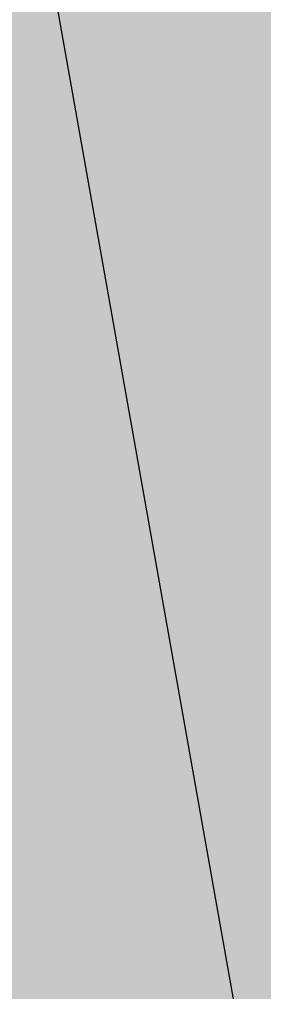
# Model space of a CAD drawing. Header units: millimetres. Extents: x 0 to 627661, y -95767 to 300888.
# Drawn here: x 508967.995 to 508969.145, y 26019.955 to 26024.543 of the extents above; entities that cross this region are included whole.
import ezdxf
from ezdxf.enums import TextEntityAlignment as Align

# ---------------------------------------------------------------- set-up
doc = ezdxf.new("R2018")
doc.units = ezdxf.units.MM
for name, color, linetype, lineweight in [('АР_Маркер экспликации', 239, 'Continuous', 13), ('АР_Номер помещения', 250, 'Continuous', 9), ('АР_Размеры', 175, 'Continuous', 9), ('АР_Сущ Несущая стена', 250, 'Continuous', 50)]:
    doc.layers.add(name, color=color, linetype=linetype, lineweight=lineweight)
doc.layers.add('АР_Названия помещений', color=124, linetype='Continuous', lineweight=5, plot=False)
doc.layers.add('АР_Помещения_площадь', color=19, linetype='Continuous', lineweight=9, plot=False)
doc.styles.add('ISOCPEUR', font='', dxfattribs={"height": 250})
doc.styles.get("Standard").update_dxf_attribs({"font": 'GOST.TTF'})
doc.styles.get('ISOCPEUR').set_extended_font_data('ISOCPEUR', italic=True)

# ---------------------------------------------------------------- blocks, each defined once
blk = doc.blocks.new('*U87')
at = {"color": 7, "style": 'ISOCPEUR', "width": 0.7, "flags": 1}
blk.add_attdef('КАТЕГОРИЯ', (-499.1655, -2092.1864), '', height=250, dxfattribs=at)
at = {"layer": 'АР_Номер помещения', "color": 7, "style": 'ISOCPEUR', "width": 0.7}
blk.add_attdef('НОМЕР_ПОМЕЩЕНИЯ', text='', height=300, dxfattribs=at).set_placement((-13874.5004, 6637.5515), align=Align.MIDDLE_CENTER)
at = {"layer": 'АР_Помещения_площадь', "color": 7, "lineweight": 30, "width": 0.7, "flags": 104}
blk.add_attdef('ИМЯ_ПОМЕЩЕНИЯ', text='', height=100, dxfattribs=at).set_placement((157.6277, 1217.1414), align=Align.MIDDLE_CENTER)
at = {"layer": 'АР_Помещения_площадь', "color": 7, "style": 'ISOCPEUR', "width": 0.7}
blk.add_attdef('ПЛОЩАДЬ_ПОМЕЩЕНИЯ', text='', height=200, dxfattribs=at).set_placement((-12654.5821, 407.6716), align=Align.MIDDLE_RIGHT)
blk = doc.blocks.new('*U85')
at = {"color": 7, "style": 'ISOCPEUR', "width": 0.7, "flags": 1}
blk.add_attdef('КАТЕГОРИЯ', (-499.1655, -2092.1864), '', height=250, dxfattribs=at)
at = {"layer": 'АР_Номер помещения', "color": 7, "style": 'ISOCPEUR', "width": 0.7}
blk.add_attdef('НОМЕР_ПОМЕЩЕНИЯ', text='', height=300, dxfattribs=at).set_placement((-17424.9012, 1870.773), align=Align.MIDDLE_CENTER)
at = {"layer": 'АР_Помещения_площадь', "color": 7, "lineweight": 30, "width": 0.7, "flags": 104}
blk.add_attdef('ИМЯ_ПОМЕЩЕНИЯ', text='', height=100, dxfattribs=at).set_placement((157.6277, 1217.1414), align=Align.MIDDLE_CENTER)
at = {"layer": 'АР_Помещения_площадь', "color": 7, "style": 'ISOCPEUR', "width": 0.7}
blk.add_attdef('ПЛОЩАДЬ_ПОМЕЩЕНИЯ', text='', height=200, dxfattribs=at).set_placement((-12452.8113, 399.3563), align=Align.MIDDLE_RIGHT)

msp = doc.modelspace()

# ---------------------------------------------------------------- linework, layer by layer
at = {"layer": 'АР_Размеры', "color": 5, "lineweight": 9, "ltscale": 100, "transparency": 33554687}
msp.add_lwpolyline([(508969.7421, 26015.7567), (508968.1718, 26024.6166, -0.414214), (508968.3199, 26024.8286), (508969.2679, 26024.9966, -0.228752), (508969.625, 26024.8961, 0.710164), (508970.3278, 26025.2904), (508970.1363, 26026.3709, 0.4144), (508969.9243, 26026.519), (508969.8042, 26026.4977, -0.66825), (508969.6224, 26026.7826), (508970.6315, 26028.0758, -0.164348), (508970.9922, 26028.2657), (508975.0739, 26028.9891, -0.164348), (508975.4778, 26028.9348), (508976.8698, 26028.0671, -0.66825), (508976.797, 26027.7371), (508976.677, 26027.7158, 0.4144), (508976.5288, 26027.5038), (508976.7203, 26026.4234, 0.710164), (508977.5158, 26026.2947, -0.228752)], format="xyb", dxfattribs=at)
msp.add_lwpolyline([(508969.7421, 26015.7567), (508968.1718, 26024.6166, -0.414214), (508968.3199, 26024.8286), (508969.2679, 26024.9966, -0.228752), (508969.625, 26024.8961, 0.710164), (508970.3278, 26025.2904), (508970.1363, 26026.3709, 0.4144), (508969.9243, 26026.519), (508969.8042, 26026.4977, -0.66825), (508969.6224, 26026.7826), (508970.6315, 26028.0758, -0.164348), (508970.9922, 26028.2657), (508975.0739, 26028.9891, -0.164348), (508975.4778, 26028.9348), (508976.8698, 26028.0671, -0.66825), (508976.797, 26027.7371), (508976.677, 26027.7158, 0.4144), (508976.5288, 26027.5038), (508976.7203, 26026.4234, 0.710164), (508977.5158, 26026.2947, -0.228752)], format="xyb", dxfattribs=at)
msp.add_lwpolyline([(508969.7421, 26015.7567), (508968.1718, 26024.6166, -0.414214), (508968.3199, 26024.8286), (508969.2679, 26024.9966, -0.228752), (508969.625, 26024.8961, 0.710164), (508970.3278, 26025.2904), (508970.1363, 26026.3709, 0.4144), (508969.9243, 26026.519), (508969.8042, 26026.4977, -0.66825), (508969.6224, 26026.7826), (508970.6315, 26028.0758, -0.164348), (508970.9922, 26028.2657), (508975.0739, 26028.9891, -0.164348), (508975.4778, 26028.9348), (508976.8698, 26028.0671, -0.66825), (508976.797, 26027.7371), (508976.677, 26027.7158, 0.4144), (508976.5288, 26027.5038), (508976.7203, 26026.4234, 0.710164), (508977.5158, 26026.2947, -0.228752)], format="xyb", dxfattribs=at)
msp.add_lwpolyline([(508969.7421, 26015.7567), (508968.1718, 26024.6166, -0.414214), (508968.3199, 26024.8286), (508969.2679, 26024.9966, -0.228752), (508969.625, 26024.8961, 0.710164), (508970.3278, 26025.2904), (508970.1363, 26026.3709, 0.4144), (508969.9243, 26026.519), (508969.8042, 26026.4977, -0.66825), (508969.6224, 26026.7826), (508970.6315, 26028.0758, -0.164348), (508970.9922, 26028.2657), (508975.0739, 26028.9891, -0.164348), (508975.4778, 26028.9348), (508976.8698, 26028.0671, -0.66825), (508976.797, 26027.7371), (508976.677, 26027.7158, 0.4144), (508976.5288, 26027.5038), (508976.7203, 26026.4234, 0.710164), (508977.5158, 26026.2947, -0.228752)], format="xyb", dxfattribs=at)
msp.add_lwpolyline([(508969.7421, 26015.7567), (508968.1718, 26024.6166, -0.414214), (508968.3199, 26024.8286), (508969.2679, 26024.9966, -0.228752), (508969.625, 26024.8961, 0.710164), (508970.3278, 26025.2904), (508970.1363, 26026.3709, 0.4144), (508969.9243, 26026.519), (508969.8042, 26026.4977, -0.66825), (508969.6224, 26026.7826), (508970.6315, 26028.0758, -0.164348), (508970.9922, 26028.2657), (508975.0739, 26028.9891, -0.164348), (508975.4778, 26028.9348), (508976.8698, 26028.0671, -0.66825), (508976.797, 26027.7371), (508976.677, 26027.7158, 0.4144), (508976.5288, 26027.5038), (508976.7203, 26026.4234, 0.710164), (508977.5158, 26026.2947, -0.228752)], format="xyb", dxfattribs=at)
msp.add_lwpolyline([(508969.7421, 26015.7567), (508968.1718, 26024.6166, -0.414214), (508968.3199, 26024.8286), (508969.2679, 26024.9966, -0.228752), (508969.625, 26024.8961, 0.710164), (508970.3278, 26025.2904), (508970.1363, 26026.3709, 0.4144), (508969.9243, 26026.519), (508969.8042, 26026.4977, -0.66825), (508969.6224, 26026.7826), (508970.6315, 26028.0758, -0.164348), (508970.9922, 26028.2657), (508975.0739, 26028.9891, -0.164348), (508975.4778, 26028.9348), (508976.8698, 26028.0671, -0.66825), (508976.797, 26027.7371), (508976.677, 26027.7158, 0.4144), (508976.5288, 26027.5038), (508976.7203, 26026.4234, 0.710164), (508977.5158, 26026.2947, -0.228752)], format="xyb", dxfattribs=at)
msp.add_lwpolyline([(508969.7421, 26015.7567), (508968.1718, 26024.6166, -0.414214), (508968.3199, 26024.8286), (508969.2679, 26024.9966, -0.228752), (508969.625, 26024.8961, 0.710164), (508970.3278, 26025.2904), (508970.1363, 26026.3709, 0.4144), (508969.9243, 26026.519), (508969.8042, 26026.4977, -0.66825), (508969.6224, 26026.7826), (508970.6315, 26028.0758, -0.164348), (508970.9922, 26028.2657), (508975.0739, 26028.9891, -0.164348), (508975.4778, 26028.9348), (508976.8698, 26028.0671, -0.66825), (508976.797, 26027.7371), (508976.677, 26027.7158, 0.4144), (508976.5288, 26027.5038), (508976.7203, 26026.4234, 0.710164), (508977.5158, 26026.2947, -0.228752)], format="xyb", dxfattribs=at)
msp.add_lwpolyline([(508969.7421, 26015.7567), (508968.1718, 26024.6166, -0.414214), (508968.3199, 26024.8286), (508969.2679, 26024.9966, -0.228752), (508969.625, 26024.8961, 0.710164), (508970.3278, 26025.2904), (508970.1363, 26026.3709, 0.4144), (508969.9243, 26026.519), (508969.8042, 26026.4977, -0.66825), (508969.6224, 26026.7826), (508970.6315, 26028.0758, -0.164348), (508970.9922, 26028.2657), (508975.0739, 26028.9891, -0.164348), (508975.4778, 26028.9348), (508976.8698, 26028.0671, -0.66825), (508976.797, 26027.7371), (508976.677, 26027.7158, 0.4144), (508976.5288, 26027.5038), (508976.7203, 26026.4234, 0.710164), (508977.5158, 26026.2947, -0.228752)], format="xyb", dxfattribs=at)
msp.add_lwpolyline([(508969.7421, 26015.7567), (508968.1718, 26024.6166, -0.414214), (508968.3199, 26024.8286), (508969.2679, 26024.9966, -0.228752), (508969.625, 26024.8961, 0.710164), (508970.3278, 26025.2904), (508970.1363, 26026.3709, 0.4144), (508969.9243, 26026.519), (508969.8042, 26026.4977, -0.66825), (508969.6224, 26026.7826), (508970.6315, 26028.0758, -0.164348), (508970.9922, 26028.2657), (508975.0739, 26028.9891, -0.164348), (508975.4778, 26028.9348), (508976.8698, 26028.0671, -0.66825), (508976.797, 26027.7371), (508976.677, 26027.7158, 0.4144), (508976.5288, 26027.5038), (508976.7203, 26026.4234, 0.710164), (508977.5158, 26026.2947, -0.228752)], format="xyb", dxfattribs=at)
msp.add_lwpolyline([(508969.7421, 26015.7567), (508968.1718, 26024.6166, -0.414214), (508968.3199, 26024.8286), (508969.2679, 26024.9966, -0.228752), (508969.625, 26024.8961, 0.710164), (508970.3278, 26025.2904), (508970.1363, 26026.3709, 0.4144), (508969.9243, 26026.519), (508969.8042, 26026.4977, -0.66825), (508969.6224, 26026.7826), (508970.6315, 26028.0758, -0.164348), (508970.9922, 26028.2657), (508975.0739, 26028.9891, -0.164348), (508975.4778, 26028.9348), (508976.8698, 26028.0671, -0.66825), (508976.797, 26027.7371), (508976.677, 26027.7158, 0.4144), (508976.5288, 26027.5038), (508976.7203, 26026.4234, 0.710164), (508977.5158, 26026.2947, -0.228752)], format="xyb", dxfattribs=at)
msp.add_lwpolyline([(508969.7421, 26015.7567), (508968.1718, 26024.6166, -0.414214), (508968.3199, 26024.8286), (508969.2679, 26024.9966, -0.228752), (508969.625, 26024.8961, 0.710164), (508970.3278, 26025.2904), (508970.1363, 26026.3709, 0.4144), (508969.9243, 26026.519), (508969.8042, 26026.4977, -0.66825), (508969.6224, 26026.7826), (508970.6315, 26028.0758, -0.164348), (508970.9922, 26028.2657), (508975.0739, 26028.9891, -0.164348), (508975.4778, 26028.9348), (508976.8698, 26028.0671, -0.66825), (508976.797, 26027.7371), (508976.677, 26027.7158, 0.4144), (508976.5288, 26027.5038), (508976.7203, 26026.4234, 0.710164), (508977.5158, 26026.2947, -0.228752)], format="xyb", dxfattribs=at)
msp.add_lwpolyline([(508969.7421, 26015.7567), (508968.1718, 26024.6166, -0.414214), (508968.3199, 26024.8286), (508969.2679, 26024.9966, -0.228752), (508969.625, 26024.8961, 0.710164), (508970.3278, 26025.2904), (508970.1363, 26026.3709, 0.4144), (508969.9243, 26026.519), (508969.8042, 26026.4977, -0.66825), (508969.6224, 26026.7826), (508970.6315, 26028.0758, -0.164348), (508970.9922, 26028.2657), (508975.0739, 26028.9891, -0.164348), (508975.4778, 26028.9348), (508976.8698, 26028.0671, -0.66825), (508976.797, 26027.7371), (508976.677, 26027.7158, 0.4144), (508976.5288, 26027.5038), (508976.7203, 26026.4234, 0.710164), (508977.5158, 26026.2947, -0.228752)], format="xyb", dxfattribs=at)
msp.add_lwpolyline([(508969.7421, 26015.7567), (508968.1718, 26024.6166, -0.414214), (508968.3199, 26024.8286), (508969.2679, 26024.9966, -0.228752), (508969.625, 26024.8961, 0.710164), (508970.3278, 26025.2904), (508970.1363, 26026.3709, 0.4144), (508969.9243, 26026.519), (508969.8042, 26026.4977, -0.66825), (508969.6224, 26026.7826), (508970.6315, 26028.0758, -0.164348), (508970.9922, 26028.2657), (508975.0739, 26028.9891, -0.164348), (508975.4778, 26028.9348), (508976.8698, 26028.0671, -0.66825), (508976.797, 26027.7371), (508976.677, 26027.7158, 0.4144), (508976.5288, 26027.5038), (508976.7203, 26026.4234, 0.710164), (508977.5158, 26026.2947, -0.228752)], format="xyb", dxfattribs=at)
msp.add_lwpolyline([(508969.7421, 26015.7567), (508968.1718, 26024.6166, -0.414214), (508968.3199, 26024.8286), (508969.2679, 26024.9966, -0.228752), (508969.625, 26024.8961, 0.710164), (508970.3278, 26025.2904), (508970.1363, 26026.3709, 0.4144), (508969.9243, 26026.519), (508969.8042, 26026.4977, -0.66825), (508969.6224, 26026.7826), (508970.6315, 26028.0758, -0.164348), (508970.9922, 26028.2657), (508975.0739, 26028.9891, -0.164348), (508975.4778, 26028.9348), (508976.8698, 26028.0671, -0.66825), (508976.797, 26027.7371), (508976.677, 26027.7158, 0.4144), (508976.5288, 26027.5038), (508976.7203, 26026.4234, 0.710164), (508977.5158, 26026.2947, -0.228752)], format="xyb", dxfattribs=at)
msp.add_lwpolyline([(508969.7421, 26015.7567), (508968.1718, 26024.6166, -0.414214), (508968.3199, 26024.8286), (508969.2679, 26024.9966, -0.228752), (508969.625, 26024.8961, 0.710164), (508970.3278, 26025.2904), (508970.1363, 26026.3709, 0.4144), (508969.9243, 26026.519), (508969.8042, 26026.4977, -0.66825), (508969.6224, 26026.7826), (508970.6315, 26028.0758, -0.164348), (508970.9922, 26028.2657), (508975.0739, 26028.9891, -0.164348), (508975.4778, 26028.9348), (508976.8698, 26028.0671, -0.66825), (508976.797, 26027.7371), (508976.677, 26027.7158, 0.4144), (508976.5288, 26027.5038), (508976.7203, 26026.4234, 0.710164), (508977.5158, 26026.2947, -0.228752)], format="xyb", dxfattribs=at)
msp.add_lwpolyline([(508969.7421, 26015.7567), (508968.1718, 26024.6166, -0.414214), (508968.3199, 26024.8286), (508969.2679, 26024.9966, -0.228752), (508969.625, 26024.8961, 0.710164), (508970.3278, 26025.2904), (508970.1363, 26026.3709, 0.4144), (508969.9243, 26026.519), (508969.8042, 26026.4977, -0.66825), (508969.6224, 26026.7826), (508970.6315, 26028.0758, -0.164348), (508970.9922, 26028.2657), (508975.0739, 26028.9891, -0.164348), (508975.4778, 26028.9348), (508976.8698, 26028.0671, -0.66825), (508976.797, 26027.7371), (508976.677, 26027.7158, 0.4144), (508976.5288, 26027.5038), (508976.7203, 26026.4234, 0.710164), (508977.5158, 26026.2947, -0.228752)], format="xyb", dxfattribs=at)
msp.add_lwpolyline([(508969.7421, 26015.7567), (508968.1718, 26024.6166, -0.414214), (508968.3199, 26024.8286), (508969.2679, 26024.9966, -0.228752), (508969.625, 26024.8961, 0.710164), (508970.3278, 26025.2904), (508970.1363, 26026.3709, 0.4144), (508969.9243, 26026.519), (508969.8042, 26026.4977, -0.66825), (508969.6224, 26026.7826), (508970.6315, 26028.0758, -0.164348), (508970.9922, 26028.2657), (508975.0739, 26028.9891, -0.164348), (508975.4778, 26028.9348), (508976.8698, 26028.0671, -0.66825), (508976.797, 26027.7371), (508976.677, 26027.7158, 0.4144), (508976.5288, 26027.5038), (508976.7203, 26026.4234, 0.710164), (508977.5158, 26026.2947, -0.228752)], format="xyb", dxfattribs=at)
msp.add_lwpolyline([(508969.7421, 26015.7567), (508968.1718, 26024.6166, -0.414214), (508968.3199, 26024.8286), (508969.2679, 26024.9966, -0.228752), (508969.625, 26024.8961, 0.710164), (508970.3278, 26025.2904), (508970.1363, 26026.3709, 0.4144), (508969.9243, 26026.519), (508969.8042, 26026.4977, -0.66825), (508969.6224, 26026.7826), (508970.6315, 26028.0758, -0.164348), (508970.9922, 26028.2657), (508975.0739, 26028.9891, -0.164348), (508975.4778, 26028.9348), (508976.8698, 26028.0671, -0.66825), (508976.797, 26027.7371), (508976.677, 26027.7158, 0.4144), (508976.5288, 26027.5038), (508976.7203, 26026.4234, 0.710164), (508977.5158, 26026.2947, -0.228752)], format="xyb", dxfattribs=at)
msp.add_lwpolyline([(508969.7421, 26015.7567), (508968.1718, 26024.6166, -0.414214), (508968.3199, 26024.8286), (508969.2679, 26024.9966, -0.228752), (508969.625, 26024.8961, 0.710164), (508970.3278, 26025.2904), (508970.1363, 26026.3709, 0.4144), (508969.9243, 26026.519), (508969.8042, 26026.4977, -0.66825), (508969.6224, 26026.7826), (508970.6315, 26028.0758, -0.164348), (508970.9922, 26028.2657), (508975.0739, 26028.9891, -0.164348), (508975.4778, 26028.9348), (508976.8698, 26028.0671, -0.66825), (508976.797, 26027.7371), (508976.677, 26027.7158, 0.4144), (508976.5288, 26027.5038), (508976.7203, 26026.4234, 0.710164), (508977.5158, 26026.2947, -0.228752)], format="xyb", dxfattribs=at)
msp.add_lwpolyline([(508969.7421, 26015.7567), (508968.1718, 26024.6166, -0.414214), (508968.3199, 26024.8286), (508969.2679, 26024.9966, -0.228752), (508969.625, 26024.8961, 0.710164), (508970.3278, 26025.2904), (508970.1363, 26026.3709, 0.4144), (508969.9243, 26026.519), (508969.8042, 26026.4977, -0.66825), (508969.6224, 26026.7826), (508970.6315, 26028.0758, -0.164348), (508970.9922, 26028.2657), (508975.0739, 26028.9891, -0.164348), (508975.4778, 26028.9348), (508976.8698, 26028.0671, -0.66825), (508976.797, 26027.7371), (508976.677, 26027.7158, 0.4144), (508976.5288, 26027.5038), (508976.7203, 26026.4234, 0.710164), (508977.5158, 26026.2947, -0.228752)], format="xyb", dxfattribs=at)
msp.add_lwpolyline([(508969.7421, 26015.7567), (508968.1718, 26024.6166, -0.414214), (508968.3199, 26024.8286), (508969.2679, 26024.9966, -0.228752), (508969.625, 26024.8961, 0.710164), (508970.3278, 26025.2904), (508970.1363, 26026.3709, 0.4144), (508969.9243, 26026.519), (508969.8042, 26026.4977, -0.66825), (508969.6224, 26026.7826), (508970.6315, 26028.0758, -0.164348), (508970.9922, 26028.2657), (508975.0739, 26028.9891, -0.164348), (508975.4778, 26028.9348), (508976.8698, 26028.0671, -0.66825), (508976.797, 26027.7371), (508976.677, 26027.7158, 0.4144), (508976.5288, 26027.5038), (508976.7203, 26026.4234, 0.710164), (508977.5158, 26026.2947, -0.228752)], format="xyb", dxfattribs=at)
msp.add_lwpolyline([(508969.7421, 26015.7567), (508968.1718, 26024.6166, -0.414214), (508968.3199, 26024.8286), (508969.2679, 26024.9966, -0.228752), (508969.625, 26024.8961, 0.710164), (508970.3278, 26025.2904), (508970.1363, 26026.3709, 0.4144), (508969.9243, 26026.519), (508969.8042, 26026.4977, -0.66825), (508969.6224, 26026.7826), (508970.6315, 26028.0758, -0.164348), (508970.9922, 26028.2657), (508975.0739, 26028.9891, -0.164348), (508975.4778, 26028.9348), (508976.8698, 26028.0671, -0.66825), (508976.797, 26027.7371), (508976.677, 26027.7158, 0.4144), (508976.5288, 26027.5038), (508976.7203, 26026.4234, 0.710164), (508977.5158, 26026.2947, -0.228752)], format="xyb", dxfattribs=at)
msp.add_lwpolyline([(508969.7421, 26015.7567), (508968.1718, 26024.6166, -0.414214), (508968.3199, 26024.8286), (508969.2679, 26024.9966, -0.228752), (508969.625, 26024.8961, 0.710164), (508970.3278, 26025.2904), (508970.1363, 26026.3709, 0.4144), (508969.9243, 26026.519), (508969.8042, 26026.4977, -0.66825), (508969.6224, 26026.7826), (508970.6315, 26028.0758, -0.164348), (508970.9922, 26028.2657), (508975.0739, 26028.9891, -0.164348), (508975.4778, 26028.9348), (508976.8698, 26028.0671, -0.66825), (508976.797, 26027.7371), (508976.677, 26027.7158, 0.4144), (508976.5288, 26027.5038), (508976.7203, 26026.4234, 0.710164), (508977.5158, 26026.2947, -0.228752)], format="xyb", dxfattribs=at)
msp.add_lwpolyline([(508969.7421, 26015.7567), (508968.1718, 26024.6166, -0.414214), (508968.3199, 26024.8286), (508969.2679, 26024.9966, -0.228752), (508969.625, 26024.8961, 0.710164), (508970.3278, 26025.2904), (508970.1363, 26026.3709, 0.4144), (508969.9243, 26026.519), (508969.8042, 26026.4977, -0.66825), (508969.6224, 26026.7826), (508970.6315, 26028.0758, -0.164348), (508970.9922, 26028.2657), (508975.0739, 26028.9891, -0.164348), (508975.4778, 26028.9348), (508976.8698, 26028.0671, -0.66825), (508976.797, 26027.7371), (508976.677, 26027.7158, 0.4144), (508976.5288, 26027.5038), (508976.7203, 26026.4234, 0.710164), (508977.5158, 26026.2947, -0.228752)], format="xyb", dxfattribs=at)
msp.add_lwpolyline([(508969.7421, 26015.7567), (508968.1718, 26024.6166, -0.414214), (508968.3199, 26024.8286), (508969.2679, 26024.9966, -0.228752), (508969.625, 26024.8961, 0.710164), (508970.3278, 26025.2904), (508970.1363, 26026.3709, 0.4144), (508969.9243, 26026.519), (508969.8042, 26026.4977, -0.66825), (508969.6224, 26026.7826), (508970.6315, 26028.0758, -0.164348), (508970.9922, 26028.2657), (508975.0739, 26028.9891, -0.164348), (508975.4778, 26028.9348), (508976.8698, 26028.0671, -0.66825), (508976.797, 26027.7371), (508976.677, 26027.7158, 0.4144), (508976.5288, 26027.5038), (508976.7203, 26026.4234, 0.710164), (508977.5158, 26026.2947, -0.228752)], format="xyb", dxfattribs=at)
msp.add_lwpolyline([(508969.7421, 26015.7567), (508968.1718, 26024.6166, -0.414214), (508968.3199, 26024.8286), (508969.2679, 26024.9966, -0.228752), (508969.625, 26024.8961, 0.710164), (508970.3278, 26025.2904), (508970.1363, 26026.3709, 0.4144), (508969.9243, 26026.519), (508969.8042, 26026.4977, -0.66825), (508969.6224, 26026.7826), (508970.6315, 26028.0758, -0.164348), (508970.9922, 26028.2657), (508975.0739, 26028.9891, -0.164348), (508975.4778, 26028.9348), (508976.8698, 26028.0671, -0.66825), (508976.797, 26027.7371), (508976.677, 26027.7158, 0.4144), (508976.5288, 26027.5038), (508976.7203, 26026.4234, 0.710164), (508977.5158, 26026.2947, -0.228752)], format="xyb", dxfattribs=at)
msp.add_lwpolyline([(508969.7421, 26015.7567), (508968.1718, 26024.6166, -0.414214), (508968.3199, 26024.8286), (508969.2679, 26024.9966, -0.228752), (508969.625, 26024.8961, 0.710164), (508970.3278, 26025.2904), (508970.1363, 26026.3709, 0.4144), (508969.9243, 26026.519), (508969.8042, 26026.4977, -0.66825), (508969.6224, 26026.7826), (508970.6315, 26028.0758, -0.164348), (508970.9922, 26028.2657), (508975.0739, 26028.9891, -0.164348), (508975.4778, 26028.9348), (508976.8698, 26028.0671, -0.66825), (508976.797, 26027.7371), (508976.677, 26027.7158, 0.4144), (508976.5288, 26027.5038), (508976.7203, 26026.4234, 0.710164), (508977.5158, 26026.2947, -0.228752)], format="xyb", dxfattribs=at)
msp.add_lwpolyline([(508969.7421, 26015.7567), (508968.1718, 26024.6166, -0.414214), (508968.3199, 26024.8286), (508969.2679, 26024.9966, -0.228752), (508969.625, 26024.8961, 0.710164), (508970.3278, 26025.2904), (508970.1363, 26026.3709, 0.4144), (508969.9243, 26026.519), (508969.8042, 26026.4977, -0.66825), (508969.6224, 26026.7826), (508970.6315, 26028.0758, -0.164348), (508970.9922, 26028.2657), (508975.0739, 26028.9891, -0.164348), (508975.4778, 26028.9348), (508976.8698, 26028.0671, -0.66825), (508976.797, 26027.7371), (508976.677, 26027.7158, 0.4144), (508976.5288, 26027.5038), (508976.7203, 26026.4234, 0.710164), (508977.5158, 26026.2947, -0.228752)], format="xyb", dxfattribs=at)
msp.add_lwpolyline([(508969.7421, 26015.7567), (508968.1718, 26024.6166, -0.414214), (508968.3199, 26024.8286), (508969.2679, 26024.9966, -0.228752), (508969.625, 26024.8961, 0.710164), (508970.3278, 26025.2904), (508970.1363, 26026.3709, 0.4144), (508969.9243, 26026.519), (508969.8042, 26026.4977, -0.66825), (508969.6224, 26026.7826), (508970.6315, 26028.0758, -0.164348), (508970.9922, 26028.2657), (508975.0739, 26028.9891, -0.164348), (508975.4778, 26028.9348), (508976.8698, 26028.0671, -0.66825), (508976.797, 26027.7371), (508976.677, 26027.7158, 0.4144), (508976.5288, 26027.5038), (508976.7203, 26026.4234, 0.710164), (508977.5158, 26026.2947, -0.228752)], format="xyb", dxfattribs=at)
msp.add_lwpolyline([(508969.7421, 26015.7567), (508968.1718, 26024.6166, -0.414214), (508968.3199, 26024.8286), (508969.2679, 26024.9966, -0.228752), (508969.625, 26024.8961, 0.710164), (508970.3278, 26025.2904), (508970.1363, 26026.3709, 0.4144), (508969.9243, 26026.519), (508969.8042, 26026.4977, -0.66825), (508969.6224, 26026.7826), (508970.6315, 26028.0758, -0.164348), (508970.9922, 26028.2657), (508975.0739, 26028.9891, -0.164348), (508975.4778, 26028.9348), (508976.8698, 26028.0671, -0.66825), (508976.797, 26027.7371), (508976.677, 26027.7158, 0.4144), (508976.5288, 26027.5038), (508976.7203, 26026.4234, 0.710164), (508977.5158, 26026.2947, -0.228752)], format="xyb", dxfattribs=at)
msp.add_lwpolyline([(508969.7421, 26015.7567), (508968.1718, 26024.6166, -0.414214), (508968.3199, 26024.8286), (508969.2679, 26024.9966, -0.228752), (508969.625, 26024.8961, 0.710164), (508970.3278, 26025.2904), (508970.1363, 26026.3709, 0.4144), (508969.9243, 26026.519), (508969.8042, 26026.4977, -0.66825), (508969.6224, 26026.7826), (508970.6315, 26028.0758, -0.164348), (508970.9922, 26028.2657), (508975.0739, 26028.9891, -0.164348), (508975.4778, 26028.9348), (508976.8698, 26028.0671, -0.66825), (508976.797, 26027.7371), (508976.677, 26027.7158, 0.4144), (508976.5288, 26027.5038), (508976.7203, 26026.4234, 0.710164), (508977.5158, 26026.2947, -0.228752)], format="xyb", dxfattribs=at)
msp.add_lwpolyline([(508969.7421, 26015.7567), (508968.1718, 26024.6166, -0.414214), (508968.3199, 26024.8286), (508969.2679, 26024.9966, -0.228752), (508969.625, 26024.8961, 0.710164), (508970.3278, 26025.2904), (508970.1363, 26026.3709, 0.4144), (508969.9243, 26026.519), (508969.8042, 26026.4977, -0.66825), (508969.6224, 26026.7826), (508970.6315, 26028.0758, -0.164348), (508970.9922, 26028.2657), (508975.0739, 26028.9891, -0.164348), (508975.4778, 26028.9348), (508976.8698, 26028.0671, -0.66825), (508976.797, 26027.7371), (508976.677, 26027.7158, 0.4144), (508976.5288, 26027.5038), (508976.7203, 26026.4234, 0.710164), (508977.5158, 26026.2947, -0.228752)], format="xyb", dxfattribs=at)
msp.add_lwpolyline([(508969.7421, 26015.7567), (508968.1718, 26024.6166, -0.414214), (508968.3199, 26024.8286), (508969.2679, 26024.9966, -0.228752), (508969.625, 26024.8961, 0.710164), (508970.3278, 26025.2904), (508970.1363, 26026.3709, 0.4144), (508969.9243, 26026.519), (508969.8042, 26026.4977, -0.66825), (508969.6224, 26026.7826), (508970.6315, 26028.0758, -0.164348), (508970.9922, 26028.2657), (508975.0739, 26028.9891, -0.164348), (508975.4778, 26028.9348), (508976.8698, 26028.0671, -0.66825), (508976.797, 26027.7371), (508976.677, 26027.7158, 0.4144), (508976.5288, 26027.5038), (508976.7203, 26026.4234, 0.710164), (508977.5158, 26026.2947, -0.228752)], format="xyb", dxfattribs=at)
msp.add_lwpolyline([(508969.7421, 26015.7567), (508968.1718, 26024.6166, -0.414214), (508968.3199, 26024.8286), (508969.2679, 26024.9966, -0.228752), (508969.625, 26024.8961, 0.710164), (508970.3278, 26025.2904), (508970.1363, 26026.3709, 0.4144), (508969.9243, 26026.519), (508969.8042, 26026.4977, -0.66825), (508969.6224, 26026.7826), (508970.6315, 26028.0758, -0.164348), (508970.9922, 26028.2657), (508975.0739, 26028.9891, -0.164348), (508975.4778, 26028.9348), (508976.8698, 26028.0671, -0.66825), (508976.797, 26027.7371), (508976.677, 26027.7158, 0.4144), (508976.5288, 26027.5038), (508976.7203, 26026.4234, 0.710164), (508977.5158, 26026.2947, -0.228752)], format="xyb", dxfattribs=at)
msp.add_lwpolyline([(508969.7421, 26015.7567), (508968.1718, 26024.6166, -0.414214), (508968.3199, 26024.8286), (508969.2679, 26024.9966, -0.228752), (508969.625, 26024.8961, 0.710164), (508970.3278, 26025.2904), (508970.1363, 26026.3709, 0.4144), (508969.9243, 26026.519), (508969.8042, 26026.4977, -0.66825), (508969.6224, 26026.7826), (508970.6315, 26028.0758, -0.164348), (508970.9922, 26028.2657), (508975.0739, 26028.9891, -0.164348), (508975.4778, 26028.9348), (508976.8698, 26028.0671, -0.66825), (508976.797, 26027.7371), (508976.677, 26027.7158, 0.4144), (508976.5288, 26027.5038), (508976.7203, 26026.4234, 0.710164), (508977.5158, 26026.2947, -0.228752)], format="xyb", dxfattribs=at)
msp.add_lwpolyline([(508969.7421, 26015.7567), (508968.1718, 26024.6166, -0.414214), (508968.3199, 26024.8286), (508969.2679, 26024.9966, -0.228752), (508969.625, 26024.8961, 0.710164), (508970.3278, 26025.2904), (508970.1363, 26026.3709, 0.4144), (508969.9243, 26026.519), (508969.8042, 26026.4977, -0.66825), (508969.6224, 26026.7826), (508970.6315, 26028.0758, -0.164348), (508970.9922, 26028.2657), (508975.0739, 26028.9891, -0.164348), (508975.4778, 26028.9348), (508976.8698, 26028.0671, -0.66825), (508976.797, 26027.7371), (508976.677, 26027.7158, 0.4144), (508976.5288, 26027.5038), (508976.7203, 26026.4234, 0.710164), (508977.5158, 26026.2947, -0.228752)], format="xyb", dxfattribs=at)
msp.add_lwpolyline([(508969.7421, 26015.7567), (508968.1718, 26024.6166, -0.414214), (508968.3199, 26024.8286), (508969.2679, 26024.9966, -0.228752), (508969.625, 26024.8961, 0.710164), (508970.3278, 26025.2904), (508970.1363, 26026.3709, 0.4144), (508969.9243, 26026.519), (508969.8042, 26026.4977, -0.66825), (508969.6224, 26026.7826), (508970.6315, 26028.0758, -0.164348), (508970.9922, 26028.2657), (508975.0739, 26028.9891, -0.164348), (508975.4778, 26028.9348), (508976.8698, 26028.0671, -0.66825), (508976.797, 26027.7371), (508976.677, 26027.7158, 0.4144), (508976.5288, 26027.5038), (508976.7203, 26026.4234, 0.710164), (508977.5158, 26026.2947, -0.228752)], format="xyb", dxfattribs=at)
msp.add_lwpolyline([(508969.7421, 26015.7567), (508968.1718, 26024.6166, -0.414214), (508968.3199, 26024.8286), (508969.2679, 26024.9966, -0.228752), (508969.625, 26024.8961, 0.710164), (508970.3278, 26025.2904), (508970.1363, 26026.3709, 0.4144), (508969.9243, 26026.519), (508969.8042, 26026.4977, -0.66825), (508969.6224, 26026.7826), (508970.6315, 26028.0758, -0.164348), (508970.9922, 26028.2657), (508975.0739, 26028.9891, -0.164348), (508975.4778, 26028.9348), (508976.8698, 26028.0671, -0.66825), (508976.797, 26027.7371), (508976.677, 26027.7158, 0.4144), (508976.5288, 26027.5038), (508976.7203, 26026.4234, 0.710164), (508977.5158, 26026.2947, -0.228752)], format="xyb", dxfattribs=at)
msp.add_lwpolyline([(508969.7421, 26015.7567), (508968.1718, 26024.6166, -0.414214), (508968.3199, 26024.8286), (508969.2679, 26024.9966, -0.228752), (508969.625, 26024.8961, 0.710164), (508970.3278, 26025.2904), (508970.1363, 26026.3709, 0.4144), (508969.9243, 26026.519), (508969.8042, 26026.4977, -0.66825), (508969.6224, 26026.7826), (508970.6315, 26028.0758, -0.164348), (508970.9922, 26028.2657), (508975.0739, 26028.9891, -0.164348), (508975.4778, 26028.9348), (508976.8698, 26028.0671, -0.66825), (508976.797, 26027.7371), (508976.677, 26027.7158, 0.4144), (508976.5288, 26027.5038), (508976.7203, 26026.4234, 0.710164), (508977.5158, 26026.2947, -0.228752)], format="xyb", dxfattribs=at)
msp.add_lwpolyline([(508969.7421, 26015.7567), (508968.1718, 26024.6166, -0.414214), (508968.3199, 26024.8286), (508969.2679, 26024.9966, -0.228752), (508969.625, 26024.8961, 0.710164), (508970.3278, 26025.2904), (508970.1363, 26026.3709, 0.4144), (508969.9243, 26026.519), (508969.8042, 26026.4977, -0.66825), (508969.6224, 26026.7826), (508970.6315, 26028.0758, -0.164348), (508970.9922, 26028.2657), (508975.0739, 26028.9891, -0.164348), (508975.4778, 26028.9348), (508976.8698, 26028.0671, -0.66825), (508976.797, 26027.7371), (508976.677, 26027.7158, 0.4144), (508976.5288, 26027.5038), (508976.7203, 26026.4234, 0.710164), (508977.5158, 26026.2947, -0.228752)], format="xyb", dxfattribs=at)
msp.add_lwpolyline([(508969.7421, 26015.7567), (508968.1718, 26024.6166, -0.414214), (508968.3199, 26024.8286), (508969.2679, 26024.9966, -0.228752), (508969.625, 26024.8961, 0.710164), (508970.3278, 26025.2904), (508970.1363, 26026.3709, 0.4144), (508969.9243, 26026.519), (508969.8042, 26026.4977, -0.66825), (508969.6224, 26026.7826), (508970.6315, 26028.0758, -0.164348), (508970.9922, 26028.2657), (508975.0739, 26028.9891, -0.164348), (508975.4778, 26028.9348), (508976.8698, 26028.0671, -0.66825), (508976.797, 26027.7371), (508976.677, 26027.7158, 0.4144), (508976.5288, 26027.5038), (508976.7203, 26026.4234, 0.710164), (508977.5158, 26026.2947, -0.228752)], format="xyb", dxfattribs=at)
msp.add_lwpolyline([(508969.7421, 26015.7567), (508968.1718, 26024.6166, -0.414214), (508968.3199, 26024.8286), (508969.2679, 26024.9966, -0.228752), (508969.625, 26024.8961, 0.710164), (508970.3278, 26025.2904), (508970.1363, 26026.3709, 0.4144), (508969.9243, 26026.519), (508969.8042, 26026.4977, -0.66825), (508969.6224, 26026.7826), (508970.6315, 26028.0758, -0.164348), (508970.9922, 26028.2657), (508975.0739, 26028.9891, -0.164348), (508975.4778, 26028.9348), (508976.8698, 26028.0671, -0.66825), (508976.797, 26027.7371), (508976.677, 26027.7158, 0.4144), (508976.5288, 26027.5038), (508976.7203, 26026.4234, 0.710164), (508977.5158, 26026.2947, -0.228752)], format="xyb", dxfattribs=at)
msp.add_lwpolyline([(508969.7421, 26015.7567), (508968.1718, 26024.6166, -0.414214), (508968.3199, 26024.8286), (508969.2679, 26024.9966, -0.228752), (508969.625, 26024.8961, 0.710164), (508970.3278, 26025.2904), (508970.1363, 26026.3709, 0.4144), (508969.9243, 26026.519), (508969.8042, 26026.4977, -0.66825), (508969.6224, 26026.7826), (508970.6315, 26028.0758, -0.164348), (508970.9922, 26028.2657), (508975.0739, 26028.9891, -0.164348), (508975.4778, 26028.9348), (508976.8698, 26028.0671, -0.66825), (508976.797, 26027.7371), (508976.677, 26027.7158, 0.4144), (508976.5288, 26027.5038), (508976.7203, 26026.4234, 0.710164), (508977.5158, 26026.2947, -0.228752)], format="xyb", dxfattribs=at)
msp.add_lwpolyline([(508969.7421, 26015.7567), (508968.1718, 26024.6166, -0.414214), (508968.3199, 26024.8286), (508969.2679, 26024.9966, -0.228752), (508969.625, 26024.8961, 0.710164), (508970.3278, 26025.2904), (508970.1363, 26026.3709, 0.4144), (508969.9243, 26026.519), (508969.8042, 26026.4977, -0.66825), (508969.6224, 26026.7826), (508970.6315, 26028.0758, -0.164348), (508970.9922, 26028.2657), (508975.0739, 26028.9891, -0.164348), (508975.4778, 26028.9348), (508976.8698, 26028.0671, -0.66825), (508976.797, 26027.7371), (508976.677, 26027.7158, 0.4144), (508976.5288, 26027.5038), (508976.7203, 26026.4234, 0.710164), (508977.5158, 26026.2947, -0.228752)], format="xyb", dxfattribs=at)
msp.add_lwpolyline([(508969.7421, 26015.7567), (508968.1718, 26024.6166, -0.414214), (508968.3199, 26024.8286), (508969.2679, 26024.9966, -0.228752), (508969.625, 26024.8961, 0.710164), (508970.3278, 26025.2904), (508970.1363, 26026.3709, 0.4144), (508969.9243, 26026.519), (508969.8042, 26026.4977, -0.66825), (508969.6224, 26026.7826), (508970.6315, 26028.0758, -0.164348), (508970.9922, 26028.2657), (508975.0739, 26028.9891, -0.164348), (508975.4778, 26028.9348), (508976.8698, 26028.0671, -0.66825), (508976.797, 26027.7371), (508976.677, 26027.7158, 0.4144), (508976.5288, 26027.5038), (508976.7203, 26026.4234, 0.710164), (508977.5158, 26026.2947, -0.228752)], format="xyb", dxfattribs=at)
msp.add_lwpolyline([(508969.7421, 26015.7567), (508968.1718, 26024.6166, -0.414214), (508968.3199, 26024.8286), (508969.2679, 26024.9966, -0.228752), (508969.625, 26024.8961, 0.710164), (508970.3278, 26025.2904), (508970.1363, 26026.3709, 0.4144), (508969.9243, 26026.519), (508969.8042, 26026.4977, -0.66825), (508969.6224, 26026.7826), (508970.6315, 26028.0758, -0.164348), (508970.9922, 26028.2657), (508975.0739, 26028.9891, -0.164348), (508975.4778, 26028.9348), (508976.8698, 26028.0671, -0.66825), (508976.797, 26027.7371), (508976.677, 26027.7158, 0.4144), (508976.5288, 26027.5038), (508976.7203, 26026.4234, 0.710164), (508977.5158, 26026.2947, -0.228752)], format="xyb", dxfattribs=at)
msp.add_lwpolyline([(508969.7421, 26015.7567), (508968.1718, 26024.6166, -0.414214), (508968.3199, 26024.8286), (508969.2679, 26024.9966, -0.228752), (508969.625, 26024.8961, 0.710164), (508970.3278, 26025.2904), (508970.1363, 26026.3709, 0.4144), (508969.9243, 26026.519), (508969.8042, 26026.4977, -0.66825), (508969.6224, 26026.7826), (508970.6315, 26028.0758, -0.164348), (508970.9922, 26028.2657), (508975.0739, 26028.9891, -0.164348), (508975.4778, 26028.9348), (508976.8698, 26028.0671, -0.66825), (508976.797, 26027.7371), (508976.677, 26027.7158, 0.4144), (508976.5288, 26027.5038), (508976.7203, 26026.4234, 0.710164), (508977.5158, 26026.2947, -0.228752)], format="xyb", dxfattribs=at)
msp.add_lwpolyline([(508969.7421, 26015.7567), (508968.1718, 26024.6166, -0.414214), (508968.3199, 26024.8286), (508969.2679, 26024.9966, -0.228752), (508969.625, 26024.8961, 0.710164), (508970.3278, 26025.2904), (508970.1363, 26026.3709, 0.4144), (508969.9243, 26026.519), (508969.8042, 26026.4977, -0.66825), (508969.6224, 26026.7826), (508970.6315, 26028.0758, -0.164348), (508970.9922, 26028.2657), (508975.0739, 26028.9891, -0.164348), (508975.4778, 26028.9348), (508976.8698, 26028.0671, -0.66825), (508976.797, 26027.7371), (508976.677, 26027.7158, 0.4144), (508976.5288, 26027.5038), (508976.7203, 26026.4234, 0.710164), (508977.5158, 26026.2947, -0.228752)], format="xyb", dxfattribs=at)
msp.add_lwpolyline([(508969.7421, 26015.7567), (508968.1718, 26024.6166, -0.414214), (508968.3199, 26024.8286), (508969.2679, 26024.9966, -0.228752), (508969.625, 26024.8961, 0.710164), (508970.3278, 26025.2904), (508970.1363, 26026.3709, 0.4144), (508969.9243, 26026.519), (508969.8042, 26026.4977, -0.66825), (508969.6224, 26026.7826), (508970.6315, 26028.0758, -0.164348), (508970.9922, 26028.2657), (508975.0739, 26028.9891, -0.164348), (508975.4778, 26028.9348), (508976.8698, 26028.0671, -0.66825), (508976.797, 26027.7371), (508976.677, 26027.7158, 0.4144), (508976.5288, 26027.5038), (508976.7203, 26026.4234, 0.710164), (508977.5158, 26026.2947, -0.228752)], format="xyb", dxfattribs=at)
msp.add_lwpolyline([(508969.7421, 26015.7567), (508968.1718, 26024.6166, -0.414214), (508968.3199, 26024.8286), (508969.2679, 26024.9966, -0.228752), (508969.625, 26024.8961, 0.710164), (508970.3278, 26025.2904), (508970.1363, 26026.3709, 0.4144), (508969.9243, 26026.519), (508969.8042, 26026.4977, -0.66825), (508969.6224, 26026.7826), (508970.6315, 26028.0758, -0.164348), (508970.9922, 26028.2657), (508975.0739, 26028.9891, -0.164348), (508975.4778, 26028.9348), (508976.8698, 26028.0671, -0.66825), (508976.797, 26027.7371), (508976.677, 26027.7158, 0.4144), (508976.5288, 26027.5038), (508976.7203, 26026.4234, 0.710164), (508977.5158, 26026.2947, -0.228752)], format="xyb", dxfattribs=at)
msp.add_lwpolyline([(508969.7421, 26015.7567), (508968.1718, 26024.6166, -0.414214), (508968.3199, 26024.8286), (508969.2679, 26024.9966, -0.228752), (508969.625, 26024.8961, 0.710164), (508970.3278, 26025.2904), (508970.1363, 26026.3709, 0.4144), (508969.9243, 26026.519), (508969.8042, 26026.4977, -0.66825), (508969.6224, 26026.7826), (508970.6315, 26028.0758, -0.164348), (508970.9922, 26028.2657), (508975.0739, 26028.9891, -0.164348), (508975.4778, 26028.9348), (508976.8698, 26028.0671, -0.66825), (508976.797, 26027.7371), (508976.677, 26027.7158, 0.4144), (508976.5288, 26027.5038), (508976.7203, 26026.4234, 0.710164), (508977.5158, 26026.2947, -0.228752)], format="xyb", dxfattribs=at)
msp.add_lwpolyline([(508969.7421, 26015.7567), (508968.1718, 26024.6166, -0.414214), (508968.3199, 26024.8286), (508969.2679, 26024.9966, -0.228752), (508969.625, 26024.8961, 0.710164), (508970.3278, 26025.2904), (508970.1363, 26026.3709, 0.4144), (508969.9243, 26026.519), (508969.8042, 26026.4977, -0.66825), (508969.6224, 26026.7826), (508970.6315, 26028.0758, -0.164348), (508970.9922, 26028.2657), (508975.0739, 26028.9891, -0.164348), (508975.4778, 26028.9348), (508976.8698, 26028.0671, -0.66825), (508976.797, 26027.7371), (508976.677, 26027.7158, 0.4144), (508976.5288, 26027.5038), (508976.7203, 26026.4234, 0.710164), (508977.5158, 26026.2947, -0.228752)], format="xyb", dxfattribs=at)
msp.add_lwpolyline([(508969.7421, 26015.7567), (508968.1718, 26024.6166, -0.414214), (508968.3199, 26024.8286), (508969.2679, 26024.9966, -0.228752), (508969.625, 26024.8961, 0.710164), (508970.3278, 26025.2904), (508970.1363, 26026.3709, 0.4144), (508969.9243, 26026.519), (508969.8042, 26026.4977, -0.66825), (508969.6224, 26026.7826), (508970.6315, 26028.0758, -0.164348), (508970.9922, 26028.2657), (508975.0739, 26028.9891, -0.164348), (508975.4778, 26028.9348), (508976.8698, 26028.0671, -0.66825), (508976.797, 26027.7371), (508976.677, 26027.7158, 0.4144), (508976.5288, 26027.5038), (508976.7203, 26026.4234, 0.710164), (508977.5158, 26026.2947, -0.228752)], format="xyb", dxfattribs=at)
msp.add_lwpolyline([(508969.7421, 26015.7567), (508968.1718, 26024.6166, -0.414214), (508968.3199, 26024.8286), (508969.2679, 26024.9966, -0.228752), (508969.625, 26024.8961, 0.710164), (508970.3278, 26025.2904), (508970.1363, 26026.3709, 0.4144), (508969.9243, 26026.519), (508969.8042, 26026.4977, -0.66825), (508969.6224, 26026.7826), (508970.6315, 26028.0758, -0.164348), (508970.9922, 26028.2657), (508975.0739, 26028.9891, -0.164348), (508975.4778, 26028.9348), (508976.8698, 26028.0671, -0.66825), (508976.797, 26027.7371), (508976.677, 26027.7158, 0.4144), (508976.5288, 26027.5038), (508976.7203, 26026.4234, 0.710164), (508977.5158, 26026.2947, -0.228752)], format="xyb", dxfattribs=at)
msp.add_lwpolyline([(508969.7421, 26015.7567), (508968.1718, 26024.6166, -0.414214), (508968.3199, 26024.8286), (508969.2679, 26024.9966, -0.228752), (508969.625, 26024.8961, 0.710164), (508970.3278, 26025.2904), (508970.1363, 26026.3709, 0.4144), (508969.9243, 26026.519), (508969.8042, 26026.4977, -0.66825), (508969.6224, 26026.7826), (508970.6315, 26028.0758, -0.164348), (508970.9922, 26028.2657), (508975.0739, 26028.9891, -0.164348), (508975.4778, 26028.9348), (508976.8698, 26028.0671, -0.66825), (508976.797, 26027.7371), (508976.677, 26027.7158, 0.4144), (508976.5288, 26027.5038), (508976.7203, 26026.4234, 0.710164), (508977.5158, 26026.2947, -0.228752)], format="xyb", dxfattribs=at)
msp.add_lwpolyline([(508969.7421, 26015.7567), (508968.1718, 26024.6166, -0.414214), (508968.3199, 26024.8286), (508969.2679, 26024.9966, -0.228752), (508969.625, 26024.8961, 0.710164), (508970.3278, 26025.2904), (508970.1363, 26026.3709, 0.4144), (508969.9243, 26026.519), (508969.8042, 26026.4977, -0.66825), (508969.6224, 26026.7826), (508970.6315, 26028.0758, -0.164348), (508970.9922, 26028.2657), (508975.0739, 26028.9891, -0.164348), (508975.4778, 26028.9348), (508976.8698, 26028.0671, -0.66825), (508976.797, 26027.7371), (508976.677, 26027.7158, 0.4144), (508976.5288, 26027.5038), (508976.7203, 26026.4234, 0.710164), (508977.5158, 26026.2947, -0.228752)], format="xyb", dxfattribs=at)
msp.add_lwpolyline([(508969.7421, 26015.7567), (508968.1718, 26024.6166, -0.414214), (508968.3199, 26024.8286), (508969.2679, 26024.9966, -0.228752), (508969.625, 26024.8961, 0.710164), (508970.3278, 26025.2904), (508970.1363, 26026.3709, 0.4144), (508969.9243, 26026.519), (508969.8042, 26026.4977, -0.66825), (508969.6224, 26026.7826), (508970.6315, 26028.0758, -0.164348), (508970.9922, 26028.2657), (508975.0739, 26028.9891, -0.164348), (508975.4778, 26028.9348), (508976.8698, 26028.0671, -0.66825), (508976.797, 26027.7371), (508976.677, 26027.7158, 0.4144), (508976.5288, 26027.5038), (508976.7203, 26026.4234, 0.710164), (508977.5158, 26026.2947, -0.228752)], format="xyb", dxfattribs=at)
msp.add_lwpolyline([(508969.7421, 26015.7567), (508968.1718, 26024.6166, -0.414214), (508968.3199, 26024.8286), (508969.2679, 26024.9966, -0.228752), (508969.625, 26024.8961, 0.710164), (508970.3278, 26025.2904), (508970.1363, 26026.3709, 0.4144), (508969.9243, 26026.519), (508969.8042, 26026.4977, -0.66825), (508969.6224, 26026.7826), (508970.6315, 26028.0758, -0.164348), (508970.9922, 26028.2657), (508975.0739, 26028.9891, -0.164348), (508975.4778, 26028.9348), (508976.8698, 26028.0671, -0.66825), (508976.797, 26027.7371), (508976.677, 26027.7158, 0.4144), (508976.5288, 26027.5038), (508976.7203, 26026.4234, 0.710164), (508977.5158, 26026.2947, -0.228752)], format="xyb", dxfattribs=at)
msp.add_lwpolyline([(508969.7421, 26015.7567), (508968.1718, 26024.6166, -0.414214), (508968.3199, 26024.8286), (508969.2679, 26024.9966, -0.228752), (508969.625, 26024.8961, 0.710164), (508970.3278, 26025.2904), (508970.1363, 26026.3709, 0.4144), (508969.9243, 26026.519), (508969.8042, 26026.4977, -0.66825), (508969.6224, 26026.7826), (508970.6315, 26028.0758, -0.164348), (508970.9922, 26028.2657), (508975.0739, 26028.9891, -0.164348), (508975.4778, 26028.9348), (508976.8698, 26028.0671, -0.66825), (508976.797, 26027.7371), (508976.677, 26027.7158, 0.4144), (508976.5288, 26027.5038), (508976.7203, 26026.4234, 0.710164), (508977.5158, 26026.2947, -0.228752)], format="xyb", dxfattribs=at)
msp.add_lwpolyline([(508969.7421, 26015.7567), (508968.1718, 26024.6166, -0.414214), (508968.3199, 26024.8286), (508969.2679, 26024.9966, -0.228752), (508969.625, 26024.8961, 0.710164), (508970.3278, 26025.2904), (508970.1363, 26026.3709, 0.4144), (508969.9243, 26026.519), (508969.8042, 26026.4977, -0.66825), (508969.6224, 26026.7826), (508970.6315, 26028.0758, -0.164348), (508970.9922, 26028.2657), (508975.0739, 26028.9891, -0.164348), (508975.4778, 26028.9348), (508976.8698, 26028.0671, -0.66825), (508976.797, 26027.7371), (508976.677, 26027.7158, 0.4144), (508976.5288, 26027.5038), (508976.7203, 26026.4234, 0.710164), (508977.5158, 26026.2947, -0.228752)], format="xyb", dxfattribs=at)
msp.add_lwpolyline([(508969.7421, 26015.7567), (508968.1718, 26024.6166, -0.414214), (508968.3199, 26024.8286), (508969.2679, 26024.9966, -0.228752), (508969.625, 26024.8961, 0.710164), (508970.3278, 26025.2904), (508970.1363, 26026.3709, 0.4144), (508969.9243, 26026.519), (508969.8042, 26026.4977, -0.66825), (508969.6224, 26026.7826), (508970.6315, 26028.0758, -0.164348), (508970.9922, 26028.2657), (508975.0739, 26028.9891, -0.164348), (508975.4778, 26028.9348), (508976.8698, 26028.0671, -0.66825), (508976.797, 26027.7371), (508976.677, 26027.7158, 0.4144), (508976.5288, 26027.5038), (508976.7203, 26026.4234, 0.710164), (508977.5158, 26026.2947, -0.228752)], format="xyb", dxfattribs=at)
msp.add_lwpolyline([(508969.7421, 26015.7567), (508968.1718, 26024.6166, -0.414214), (508968.3199, 26024.8286), (508969.2679, 26024.9966, -0.228752), (508969.625, 26024.8961, 0.710164), (508970.3278, 26025.2904), (508970.1363, 26026.3709, 0.4144), (508969.9243, 26026.519), (508969.8042, 26026.4977, -0.66825), (508969.6224, 26026.7826), (508970.6315, 26028.0758, -0.164348), (508970.9922, 26028.2657), (508975.0739, 26028.9891, -0.164348), (508975.4778, 26028.9348), (508976.8698, 26028.0671, -0.66825), (508976.797, 26027.7371), (508976.677, 26027.7158, 0.4144), (508976.5288, 26027.5038), (508976.7203, 26026.4234, 0.710164), (508977.5158, 26026.2947, -0.228752)], format="xyb", dxfattribs=at)
msp.add_lwpolyline([(508969.7421, 26015.7567), (508968.1718, 26024.6166, -0.414214), (508968.3199, 26024.8286), (508969.2679, 26024.9966, -0.228752), (508969.625, 26024.8961, 0.710164), (508970.3278, 26025.2904), (508970.1363, 26026.3709, 0.4144), (508969.9243, 26026.519), (508969.8042, 26026.4977, -0.66825), (508969.6224, 26026.7826), (508970.6315, 26028.0758, -0.164348), (508970.9922, 26028.2657), (508975.0739, 26028.9891, -0.164348), (508975.4778, 26028.9348), (508976.8698, 26028.0671, -0.66825), (508976.797, 26027.7371), (508976.677, 26027.7158, 0.4144), (508976.5288, 26027.5038), (508976.7203, 26026.4234, 0.710164), (508977.5158, 26026.2947, -0.228752)], format="xyb", dxfattribs=at)
msp.add_lwpolyline([(508969.7421, 26015.7567), (508968.1718, 26024.6166, -0.414214), (508968.3199, 26024.8286), (508969.2679, 26024.9966, -0.228752), (508969.625, 26024.8961, 0.710164), (508970.3278, 26025.2904), (508970.1363, 26026.3709, 0.4144), (508969.9243, 26026.519), (508969.8042, 26026.4977, -0.66825), (508969.6224, 26026.7826), (508970.6315, 26028.0758, -0.164348), (508970.9922, 26028.2657), (508975.0739, 26028.9891, -0.164348), (508975.4778, 26028.9348), (508976.8698, 26028.0671, -0.66825), (508976.797, 26027.7371), (508976.677, 26027.7158, 0.4144), (508976.5288, 26027.5038), (508976.7203, 26026.4234, 0.710164), (508977.5158, 26026.2947, -0.228752)], format="xyb", dxfattribs=at)
msp.add_lwpolyline([(508969.7421, 26015.7567), (508968.1718, 26024.6166, -0.414214), (508968.3199, 26024.8286), (508969.2679, 26024.9966, -0.228752), (508969.625, 26024.8961, 0.710164), (508970.3278, 26025.2904), (508970.1363, 26026.3709, 0.4144), (508969.9243, 26026.519), (508969.8042, 26026.4977, -0.66825), (508969.6224, 26026.7826), (508970.6315, 26028.0758, -0.164348), (508970.9922, 26028.2657), (508975.0739, 26028.9891, -0.164348), (508975.4778, 26028.9348), (508976.8698, 26028.0671, -0.66825), (508976.797, 26027.7371), (508976.677, 26027.7158, 0.4144), (508976.5288, 26027.5038), (508976.7203, 26026.4234, 0.710164), (508977.5158, 26026.2947, -0.228752)], format="xyb", dxfattribs=at)
msp.add_lwpolyline([(508969.7421, 26015.7567), (508968.1718, 26024.6166, -0.414214), (508968.3199, 26024.8286), (508969.2679, 26024.9966, -0.228752), (508969.625, 26024.8961, 0.710164), (508970.3278, 26025.2904), (508970.1363, 26026.3709, 0.4144), (508969.9243, 26026.519), (508969.8042, 26026.4977, -0.66825), (508969.6224, 26026.7826), (508970.6315, 26028.0758, -0.164348), (508970.9922, 26028.2657), (508975.0739, 26028.9891, -0.164348), (508975.4778, 26028.9348), (508976.8698, 26028.0671, -0.66825), (508976.797, 26027.7371), (508976.677, 26027.7158, 0.4144), (508976.5288, 26027.5038), (508976.7203, 26026.4234, 0.710164), (508977.5158, 26026.2947, -0.228752)], format="xyb", dxfattribs=at)
msp.add_lwpolyline([(508969.7421, 26015.7567), (508968.1718, 26024.6166, -0.414214), (508968.3199, 26024.8286), (508969.2679, 26024.9966, -0.228752), (508969.625, 26024.8961, 0.710164), (508970.3278, 26025.2904), (508970.1363, 26026.3709, 0.4144), (508969.9243, 26026.519), (508969.8042, 26026.4977, -0.66825), (508969.6224, 26026.7826), (508970.6315, 26028.0758, -0.164348), (508970.9922, 26028.2657), (508975.0739, 26028.9891, -0.164348), (508975.4778, 26028.9348), (508976.8698, 26028.0671, -0.66825), (508976.797, 26027.7371), (508976.677, 26027.7158, 0.4144), (508976.5288, 26027.5038), (508976.7203, 26026.4234, 0.710164), (508977.5158, 26026.2947, -0.228752)], format="xyb", dxfattribs=at)
msp.add_lwpolyline([(508969.7421, 26015.7567), (508968.1718, 26024.6166, -0.414214), (508968.3199, 26024.8286), (508969.2679, 26024.9966, -0.228752), (508969.625, 26024.8961, 0.710164), (508970.3278, 26025.2904), (508970.1363, 26026.3709, 0.4144), (508969.9243, 26026.519), (508969.8042, 26026.4977, -0.66825), (508969.6224, 26026.7826), (508970.6315, 26028.0758, -0.164348), (508970.9922, 26028.2657), (508975.0739, 26028.9891, -0.164348), (508975.4778, 26028.9348), (508976.8698, 26028.0671, -0.66825), (508976.797, 26027.7371), (508976.677, 26027.7158, 0.4144), (508976.5288, 26027.5038), (508976.7203, 26026.4234, 0.710164), (508977.5158, 26026.2947, -0.228752)], format="xyb", dxfattribs=at)
msp.add_lwpolyline([(508969.7421, 26015.7567), (508968.1718, 26024.6166, -0.414214), (508968.3199, 26024.8286), (508969.2679, 26024.9966, -0.228752), (508969.625, 26024.8961, 0.710164), (508970.3278, 26025.2904), (508970.1363, 26026.3709, 0.4144), (508969.9243, 26026.519), (508969.8042, 26026.4977, -0.66825), (508969.6224, 26026.7826), (508970.6315, 26028.0758, -0.164348), (508970.9922, 26028.2657), (508975.0739, 26028.9891, -0.164348), (508975.4778, 26028.9348), (508976.8698, 26028.0671, -0.66825), (508976.797, 26027.7371), (508976.677, 26027.7158, 0.4144), (508976.5288, 26027.5038), (508976.7203, 26026.4234, 0.710164), (508977.5158, 26026.2947, -0.228752)], format="xyb", dxfattribs=at)
msp.add_lwpolyline([(508969.7421, 26015.7567), (508968.1718, 26024.6166, -0.414214), (508968.3199, 26024.8286), (508969.2679, 26024.9966, -0.228752), (508969.625, 26024.8961, 0.710164), (508970.3278, 26025.2904), (508970.1363, 26026.3709, 0.4144), (508969.9243, 26026.519), (508969.8042, 26026.4977, -0.66825), (508969.6224, 26026.7826), (508970.6315, 26028.0758, -0.164348), (508970.9922, 26028.2657), (508975.0739, 26028.9891, -0.164348), (508975.4778, 26028.9348), (508976.8698, 26028.0671, -0.66825), (508976.797, 26027.7371), (508976.677, 26027.7158, 0.4144), (508976.5288, 26027.5038), (508976.7203, 26026.4234, 0.710164), (508977.5158, 26026.2947, -0.228752)], format="xyb", dxfattribs=at)
msp.add_lwpolyline([(508969.7421, 26015.7567), (508968.1718, 26024.6166, -0.414214), (508968.3199, 26024.8286), (508969.2679, 26024.9966, -0.228752), (508969.625, 26024.8961, 0.710164), (508970.3278, 26025.2904), (508970.1363, 26026.3709, 0.4144), (508969.9243, 26026.519), (508969.8042, 26026.4977, -0.66825), (508969.6224, 26026.7826), (508970.6315, 26028.0758, -0.164348), (508970.9922, 26028.2657), (508975.0739, 26028.9891, -0.164348), (508975.4778, 26028.9348), (508976.8698, 26028.0671, -0.66825), (508976.797, 26027.7371), (508976.677, 26027.7158, 0.4144), (508976.5288, 26027.5038), (508976.7203, 26026.4234, 0.710164), (508977.5158, 26026.2947, -0.228752)], format="xyb", dxfattribs=at)
msp.add_lwpolyline([(508969.7421, 26015.7567), (508968.1718, 26024.6166, -0.414214), (508968.3199, 26024.8286), (508969.2679, 26024.9966, -0.228752), (508969.625, 26024.8961, 0.710164), (508970.3278, 26025.2904), (508970.1363, 26026.3709, 0.4144), (508969.9243, 26026.519), (508969.8042, 26026.4977, -0.66825), (508969.6224, 26026.7826), (508970.6315, 26028.0758, -0.164348), (508970.9922, 26028.2657), (508975.0739, 26028.9891, -0.164348), (508975.4778, 26028.9348), (508976.8698, 26028.0671, -0.66825), (508976.797, 26027.7371), (508976.677, 26027.7158, 0.4144), (508976.5288, 26027.5038), (508976.7203, 26026.4234, 0.710164), (508977.5158, 26026.2947, -0.228752)], format="xyb", dxfattribs=at)
msp.add_lwpolyline([(508969.7421, 26015.7567), (508968.1718, 26024.6166, -0.414214), (508968.3199, 26024.8286), (508969.2679, 26024.9966, -0.228752), (508969.625, 26024.8961, 0.710164), (508970.3278, 26025.2904), (508970.1363, 26026.3709, 0.4144), (508969.9243, 26026.519), (508969.8042, 26026.4977, -0.66825), (508969.6224, 26026.7826), (508970.6315, 26028.0758, -0.164348), (508970.9922, 26028.2657), (508975.0739, 26028.9891, -0.164348), (508975.4778, 26028.9348), (508976.8698, 26028.0671, -0.66825), (508976.797, 26027.7371), (508976.677, 26027.7158, 0.4144), (508976.5288, 26027.5038), (508976.7203, 26026.4234, 0.710164), (508977.5158, 26026.2947, -0.228752)], format="xyb", dxfattribs=at)
msp.add_lwpolyline([(508969.7421, 26015.7567), (508968.1718, 26024.6166, -0.414214), (508968.3199, 26024.8286), (508969.2679, 26024.9966, -0.228752), (508969.625, 26024.8961, 0.710164), (508970.3278, 26025.2904), (508970.1363, 26026.3709, 0.4144), (508969.9243, 26026.519), (508969.8042, 26026.4977, -0.66825), (508969.6224, 26026.7826), (508970.6315, 26028.0758, -0.164348), (508970.9922, 26028.2657), (508975.0739, 26028.9891, -0.164348), (508975.4778, 26028.9348), (508976.8698, 26028.0671, -0.66825), (508976.797, 26027.7371), (508976.677, 26027.7158, 0.4144), (508976.5288, 26027.5038), (508976.7203, 26026.4234, 0.710164), (508977.5158, 26026.2947, -0.228752)], format="xyb", dxfattribs=at)
msp.add_lwpolyline([(508969.7421, 26015.7567), (508968.1718, 26024.6166, -0.414214), (508968.3199, 26024.8286), (508969.2679, 26024.9966, -0.228752), (508969.625, 26024.8961, 0.710164), (508970.3278, 26025.2904), (508970.1363, 26026.3709, 0.4144), (508969.9243, 26026.519), (508969.8042, 26026.4977, -0.66825), (508969.6224, 26026.7826), (508970.6315, 26028.0758, -0.164348), (508970.9922, 26028.2657), (508975.0739, 26028.9891, -0.164348), (508975.4778, 26028.9348), (508976.8698, 26028.0671, -0.66825), (508976.797, 26027.7371), (508976.677, 26027.7158, 0.4144), (508976.5288, 26027.5038), (508976.7203, 26026.4234, 0.710164), (508977.5158, 26026.2947, -0.228752)], format="xyb", dxfattribs=at)
msp.add_lwpolyline([(508969.7421, 26015.7567), (508968.1718, 26024.6166, -0.414214), (508968.3199, 26024.8286), (508969.2679, 26024.9966, -0.228752), (508969.625, 26024.8961, 0.710164), (508970.3278, 26025.2904), (508970.1363, 26026.3709, 0.4144), (508969.9243, 26026.519), (508969.8042, 26026.4977, -0.66825), (508969.6224, 26026.7826), (508970.6315, 26028.0758, -0.164348), (508970.9922, 26028.2657), (508975.0739, 26028.9891, -0.164348), (508975.4778, 26028.9348), (508976.8698, 26028.0671, -0.66825), (508976.797, 26027.7371), (508976.677, 26027.7158, 0.4144), (508976.5288, 26027.5038), (508976.7203, 26026.4234, 0.710164), (508977.5158, 26026.2947, -0.228752)], format="xyb", dxfattribs=at)
at = {"layer": 'АР_Сущ Несущая стена', "lineweight": 9, "ltscale": 100}
msp.add_arc((508396.4952, 35535.5066), 9778.6546, 272.59254797, 356.63539137, dxfattribs=at)

# ---------------------------------------------------------------- block references
at = {"layer": 'АР_Маркер экспликации', "lineweight": 9}
ref = msp.add_blockref('*U87', (505402.8945, 26923.3217), dxfattribs=at)
lines = msp.add_mtext('\\W0.8000;Кабинет материальной технологии тип 2', dxfattribs={"layer": 'АР_Названия помещений', "insert": (491568.6405, 31731.0626), "char_height": 4891.955516, "width": 926.939971, "attachment_point": 1})
ref.add_attrib('ИМЯ_ПОМЕЩЕНИЯ', '', (491568.6405, 31731.0626), dxfattribs={"flags": 104}).embed_mtext(lines)
ref = msp.add_blockref('*U85', (517358.3913, 26498.7489), dxfattribs=at)
lines = msp.add_mtext('\\W0.8000;Артистическая', dxfattribs={"layer": 'АР_Названия помещений', "insert": (502440.1484, 27068.0827), "char_height": 1576.782207, "width": 926.939971, "attachment_point": 1})
ref.add_attrib('ИМЯ_ПОМЕЩЕНИЯ', '', (502440.1484, 27068.0827), dxfattribs={"flags": 104}).embed_mtext(lines)

doc.saveas('drawing.dxf')
